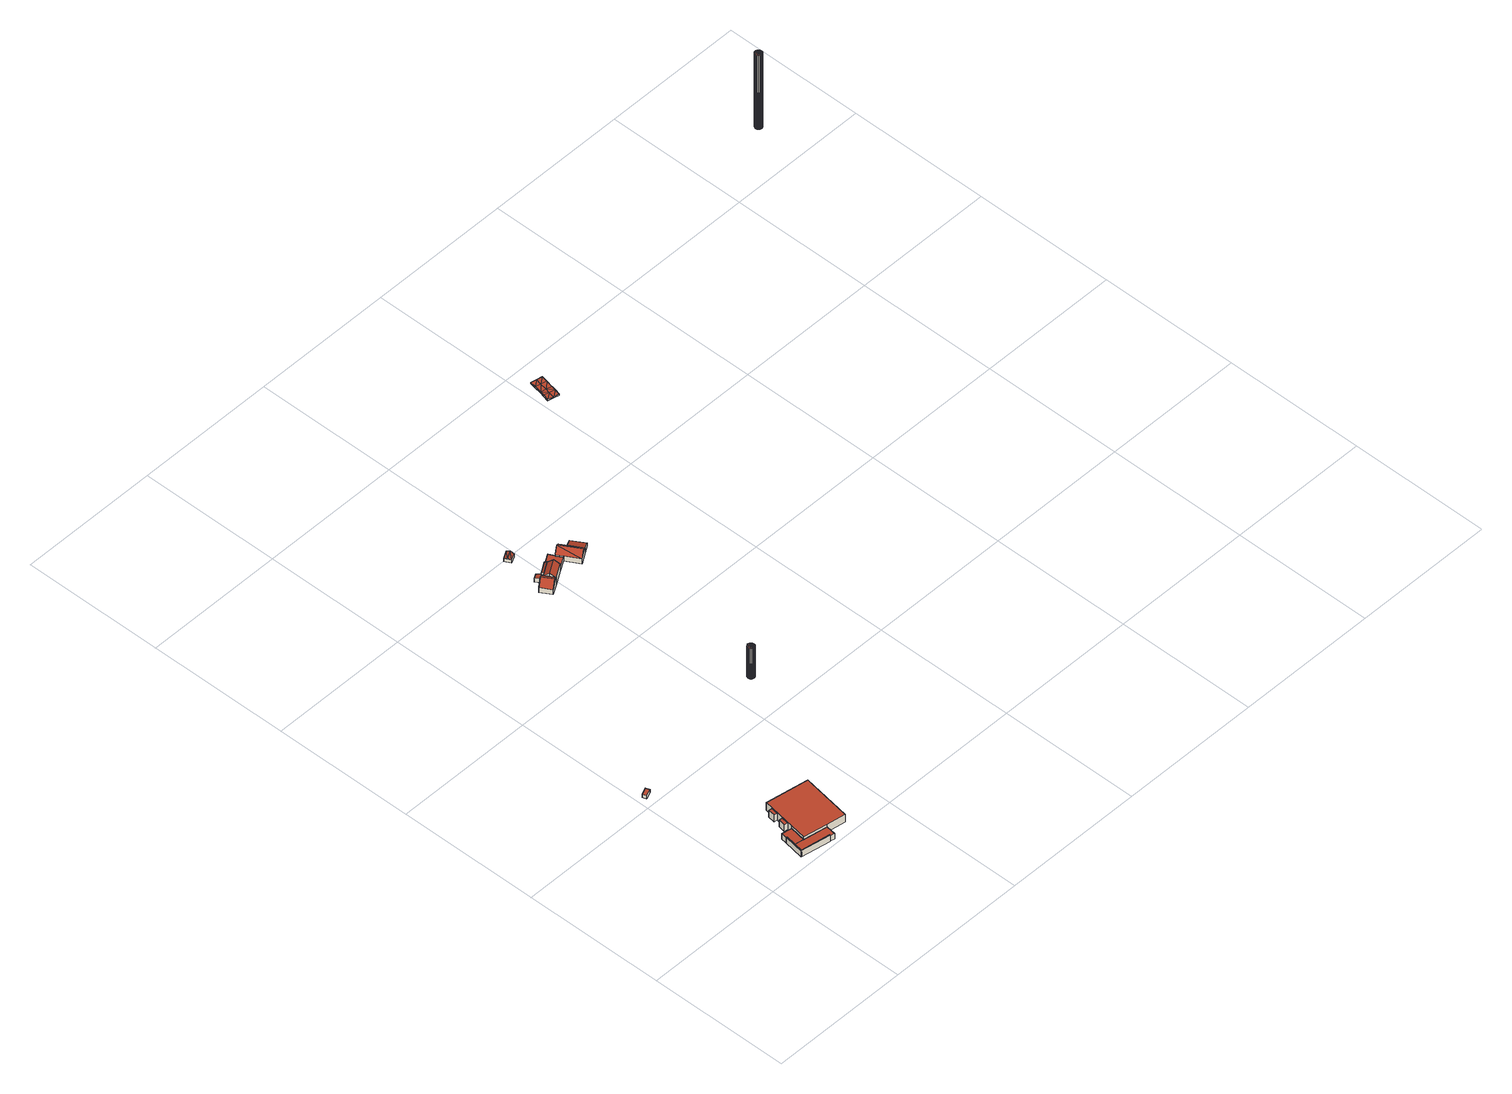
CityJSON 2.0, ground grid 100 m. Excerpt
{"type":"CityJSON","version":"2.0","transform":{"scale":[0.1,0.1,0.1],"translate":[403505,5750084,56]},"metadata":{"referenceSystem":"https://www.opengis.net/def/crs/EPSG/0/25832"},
"CityObjects":{
"building1":{"type":"Building","attributes":{"Gemeindeschluessel":"05515000","Geometrietyp2DReferenz":"3000","function":"31001_2500","roofType":"1000","measuredHeight":2.67},"address":[{"country":"Germany","locality":"Münster","thoroughfareNumber":"15a","thoroughfareName":"Stockholmer Straße"}],"geometry":[{"type":"Solid","lod":"2","boundaries":[[[[0,1,2,3]],[[4,5,1,0]],[[6,7,5,4]],[[3,2,7,6]],[[4,0,3,6]],[[1,5,7,2]]]],"semantics":{"surfaces":[{"type":"WallSurface"},{"type":"RoofSurface"},{"type":"GroundSurface"}],"values":[[0,0,0,0,1,2]]}}]},
"building2":{"type":"Building","attributes":{"Gemeindeschluessel":"05515000","Geometrietyp2DReferenz":"3000","function":"51009_1610"},"children":["building2-1","building2-2"]},
"building2-1":{"type":"BuildingPart","attributes":{"roofType":"5000","measuredHeight":4.91},"parents":["building2"],"geometry":[{"type":"Solid","lod":"2","boundaries":[[[[8,9,10,11]],[[12,13,9,8]],[[14,15,13,12]],[[16,14,12,17]],[[12,8,17]],[[17,8,11,16]],[[11,14,16]],[[9,13,15,10]],[[15,14,11,10]]]],"semantics":{"surfaces":[{"type":"WallSurface"},{"type":"RoofSurface"},{"type":"GroundSurface"},{"type":"ClosureSurface"}],"values":[[0,0,0,1,0,1,0,2,3]]}}]},
"building2-2":{"type":"BuildingPart","attributes":{"roofType":"1000","measuredHeight":4.87},"parents":["building2"],"geometry":[{"type":"Solid","lod":"2","boundaries":[[[[18,19,15,14,20]],[[21,22,19,18]],[[23,11,10,22,21]],[[18,20,23,21]],[[15,19,22,10]],[[11,23,20,14]],[[15,10,11,14]]]],"semantics":{"surfaces":[{"type":"WallSurface"},{"type":"RoofSurface"},{"type":"GroundSurface"},{"type":"ClosureSurface"}],"values":[[0,0,0,1,2,0,3]]}}]},
"building3":{"type":"Building","attributes":{"Gemeindeschluessel":"05515000","Geometrietyp2DReferenz":"3000","function":"31001_2000"},"address":[{"country":"Germany","locality":"Münster","thoroughfareNumber":"18","thoroughfareName":"Stockholmer Straße"}],"children":["building3-1","building3-2"]},
"building3-1":{"type":"BuildingPart","attributes":{"roofType":"1000","measuredHeight":4.37},"parents":["building3"],"geometry":[{"type":"Solid","lod":"2","boundaries":[[[[24,25,26,27]],[[28,29,25,24]],[[30,31,29,28]],[[32,33,31,30]],[[34,35,36,37]],[[27,26,35,34]],[[37,32,30,28,24,27,34]],[[25,29,31,33,36,35,26]],[[37,36,33,32]]]],"semantics":{"surfaces":[{"type":"WallSurface"},{"type":"RoofSurface"},{"type":"GroundSurface"},{"type":"ClosureSurface"}],"values":[[0,0,0,0,0,0,1,2,3]]}}]},
"building3-2":{"type":"BuildingPart","attributes":{"roofType":"1000","measuredHeight":4.37},"parents":["building3"],"geometry":[{"type":"Solid","lod":"2","boundaries":[[[[38,39,33,32]],[[40,41,39,38]],[[42,43,41,40]],[[44,45,43,42]],[[37,36,45,44]],[[42,40,38,32,37,44]],[[33,39,41,43,45,36]],[[32,33,36,37]]]],"semantics":{"surfaces":[{"type":"WallSurface"},{"type":"RoofSurface"},{"type":"GroundSurface"},{"type":"ClosureSurface"}],"values":[[0,0,0,0,0,1,2,3]]}}]},
"building4":{"type":"Building","attributes":{"Gemeindeschluessel":"05515000","Geometrietyp2DReferenz":"3000","function":"51009_1610","roofType":"1000","measuredHeight":5.29},"geometry":[{"type":"Solid","lod":"2","boundaries":[[[[46,47,48,49]],[[50,51,47,46]],[[52,53,51,50]],[[49,48,53,52]],[[50,46,49,52]],[[47,51,53,48]]]],"semantics":{"surfaces":[{"type":"WallSurface"},{"type":"RoofSurface"},{"type":"GroundSurface"}],"values":[[0,0,0,0,1,2]]}}]},
"building5":{"type":"Building","attributes":{"Gemeindeschluessel":"05515000","Geometrietyp2DReferenz":"3000","function":"51009_1610","roofType":"1000","measuredHeight":5.57},"geometry":[{"type":"Solid","lod":"2","boundaries":[[[[54,55,56,57]],[[58,59,55,54]],[[60,61,59,58]],[[57,56,61,60]],[[58,54,57,60]],[[55,59,61,56]]]],"semantics":{"surfaces":[{"type":"WallSurface"},{"type":"RoofSurface"},{"type":"GroundSurface"}],"values":[[0,0,0,0,1,2]]}}]},
"building6":{"type":"Building","attributes":{"Gemeindeschluessel":"05515000","Geometrietyp2DReferenz":"3000","function":"31001_2000","roofType":"1000","measuredHeight":6.34},"geometry":[{"type":"Solid","lod":"2","boundaries":[[[[62,45,36,63]],[[64,65,45,62]],[[66,67,65,64]],[[68,69,67,66]],[[70,35,69,68]],[[63,36,35,70]],[[68,66,64,62,63,70]],[[45,65,67,69,35,36]]]],"semantics":{"surfaces":[{"type":"WallSurface"},{"type":"RoofSurface"},{"type":"GroundSurface"}],"values":[[0,0,0,0,0,0,1,2]]}}]},
"building7":{"type":"Building","attributes":{"Geometrietyp2DReferenz":"1000","Gemeindeschluessel":"05515000","function":"51002_1251","roofType":"9999","measuredHeight":25.27},"geometry":[{"type":"Solid","lod":"2","boundaries":[[[[71,72,73]],[[72,74,73]],[[75,76,71]],[[76,72,71]],[[77,78,75]],[[78,76,75]],[[79,80,77]],[[80,78,77]],[[81,82,79]],[[82,80,79]],[[83,84,81]],[[84,82,81]],[[85,86,83]],[[86,84,83]],[[87,88,85]],[[88,86,85]],[[89,90,87]],[[90,88,87]],[[91,92,89]],[[92,90,89]],[[93,94,91]],[[94,92,91]],[[95,96,93]],[[96,94,93]],[[97,98,95]],[[98,96,95]],[[99,100,97]],[[100,98,97]],[[101,102,99]],[[102,100,99]],[[103,104,101]],[[104,102,101]],[[105,106,103]],[[106,104,103]],[[107,108,105]],[[108,106,105]],[[109,110,107]],[[110,108,107]],[[73,74,109]],[[74,110,109]],[[74,72,110]],[[72,76,110]],[[76,78,110]],[[78,80,110]],[[80,82,110]],[[82,84,110]],[[86,88,110]],[[84,86,110]],[[88,90,110]],[[90,92,110]],[[92,94,110]],[[94,96,110]],[[96,98,110]],[[98,100,110]],[[100,102,110]],[[102,104,110]],[[104,106,110]],[[106,108,110]],[[71,73,75]],[[73,109,75]],[[109,107,75]],[[107,105,75]],[[105,103,75]],[[103,101,75]],[[101,99,75]],[[99,97,75]],[[97,95,75]],[[95,93,75]],[[93,91,75]],[[91,89,75]],[[89,87,75]],[[87,85,75]],[[85,83,75]],[[83,81,75]],[[81,79,75]],[[79,77,75]]]],"semantics":{"surfaces":[{"type":"WallSurface"},{"type":"GroundSurface"},{"type":"RoofSurface"}],"values":[[0,0,0,0,0,0,0,0,0,0,0,0,0,0,0,0,0,0,0,0,0,0,0,0,0,0,0,0,0,0,0,0,0,0,0,0,0,0,0,0,1,1,1,1,1,1,1,1,1,1,1,1,1,1,1,1,1,1,2,2,2,2,2,2,2,2,2,2,2,2,2,2,2,2,2,2]]}}]},
"building8":{"type":"Building","attributes":{"Gemeindeschluessel":"05515000","Geometrietyp2DReferenz":"3000","function":"31001_1000","roofType":"3100","measuredHeight":8.91},"address":[{"country":"Germany","locality":"Münster","thoroughfareNumber":"288","thoroughfareName":"Thierstraße"}],"geometry":[{"type":"Solid","lod":"2","boundaries":[[[[111,112,113,114]],[[115,116,112,111]],[[117,118,116,115]],[[114,113,118,117]],[[111,119,115]],[[117,120,114]],[[114,120,119,111]],[[115,119,120,117]],[[112,116,118,113]]]],"semantics":{"surfaces":[{"type":"WallSurface"},{"type":"RoofSurface"},{"type":"GroundSurface"}],"values":[[0,0,0,0,0,0,1,1,2]]}}]},
"building9":{"type":"Building","attributes":{"Gemeindeschluessel":"05515000","Geometrietyp2DReferenz":"3000","function":"31001_1000","roofType":"2100","measuredHeight":4.16},"geometry":[{"type":"Solid","lod":"2","boundaries":[[[[121,122,123,124]],[[125,126,122,121]],[[127,128,126,125]],[[129,130,128,127]],[[131,132,130,129]],[[133,134,132,131]],[[135,136,134,133]],[[124,123,136,135]],[[133,131,129,127,125,121,124,135]],[[122,126,128,130,132,134,136,123]]]],"semantics":{"surfaces":[{"type":"WallSurface"},{"type":"RoofSurface"},{"type":"GroundSurface"}],"values":[[0,0,0,0,0,0,0,0,1,2]]}}]},
"building10":{"type":"Building","attributes":{"Gemeindeschluessel":"05515000","Geometrietyp2DReferenz":"3000","function":"31001_1000"},"children":["building10-1","building10-2"]},
"building10-1":{"type":"BuildingPart","attributes":{"roofType":"3100","measuredHeight":8.85},"parents":["building10"],"geometry":[{"type":"Solid","lod":"2","boundaries":[[[[137,138,139,140]],[[141,142,143,144]],[[145,146,142,141]],[[147,148,146,145]],[[149,150,148,147]],[[151,152,150,149]],[[153,154,152,151]],[[155,156,154,153]],[[140,139,156,155]],[[149,147,145,141,151]],[[144,137,140,155,153,151,141]],[[138,143,142,146,148,150,152,154,156,139]],[[138,137,144,143]]]],"semantics":{"surfaces":[{"type":"WallSurface"},{"type":"RoofSurface"},{"type":"GroundSurface"},{"type":"ClosureSurface"}],"values":[[0,0,0,0,0,0,0,0,0,1,1,2,3]]}}]},
"building10-2":{"type":"BuildingPart","attributes":{"roofType":"2100","measuredHeight":6.38},"parents":["building10"],"geometry":[{"type":"Solid","lod":"2","boundaries":[[[[157,158,159,160]],[[161,144,143,158,157]],[[162,163,138,137,164]],[[165,166,163,162]],[[160,159,166,165]],[[162,164,161,157,160,165]],[[158,143,138,163,166,159]],[[144,161,164,137]],[[138,143,144,137]]]],"semantics":{"surfaces":[{"type":"WallSurface"},{"type":"RoofSurface"},{"type":"GroundSurface"},{"type":"ClosureSurface"}],"values":[[0,0,0,0,0,1,2,0,3]]}}]},
"building11":{"type":"Building","attributes":{"Gemeindeschluessel":"05515000","Geometrietyp2DReferenz":"3000","function":"31001_1310","roofType":"5000","measuredHeight":3.01},"geometry":[{"type":"Solid","lod":"2","boundaries":[[[[167,168,169,170]],[[171,172,168,167]],[[173,174,172,171]],[[175,176,174,173]],[[170,169,176,175]],[[177,171,167]],[[178,177,167]],[[167,170,178]],[[175,173,177]],[[177,178,175]],[[171,177,173]],[[175,178,170]],[[168,172,174,176,169]]]],"semantics":{"surfaces":[{"type":"WallSurface"},{"type":"RoofSurface"},{"type":"GroundSurface"}],"values":[[0,0,0,0,0,1,1,1,1,1,0,0,2]]}}]},
"building12":{"type":"Building","attributes":{"Gemeindeschluessel":"05515000","Geometrietyp2DReferenz":"3000","function":"31001_2460","roofType":"1000","measuredHeight":2.87},"geometry":[{"type":"Solid","lod":"2","boundaries":[[[[179,180,181,182]],[[183,184,180,179]],[[185,186,184,183]],[[187,188,186,185]],[[189,190,188,187]],[[182,181,190,189]],[[187,185,183,179,182,189]],[[180,184,186,188,190,181]]]],"semantics":{"surfaces":[{"type":"WallSurface"},{"type":"RoofSurface"},{"type":"GroundSurface"}],"values":[[0,0,0,0,0,0,1,2]]}}]},
"building13":{"type":"Building","attributes":{"Gemeindeschluessel":"05515000","Geometrietyp2DReferenz":"3000","function":"31001_2700","roofType":"3100","measuredHeight":7.6},"geometry":[{"type":"Solid","lod":"2","boundaries":[[[[191,192,193,194]],[[195,196,192,191]],[[197,198,196,195]],[[199,200,198,197]],[[201,202,200,199]],[[194,193,202,201]],[[194,201,203]],[[204,203,201]],[[203,204,191]],[[205,197,195,191,204]],[[205,199,197]],[[205,204,201,199]],[[203,191,194]],[[192,196,198,200,202,193]]]],"semantics":{"surfaces":[{"type":"WallSurface"},{"type":"RoofSurface"},{"type":"GroundSurface"}],"values":[[0,0,0,0,0,0,1,1,1,1,0,0,0,2]]}}]},
"building14":{"type":"Building","attributes":{"Gemeindeschluessel":"05515000","Geometrietyp2DReferenz":"3000","function":"51009_1610","roofType":"2100","measuredHeight":4.26},"geometry":[{"type":"Solid","lod":"2","boundaries":[[[[206,207,208,209]],[[210,211,207,206]],[[194,212,211,210]],[[209,208,212,194]],[[210,206,209,194]],[[207,211,212,208]]]],"semantics":{"surfaces":[{"type":"WallSurface"},{"type":"RoofSurface"},{"type":"GroundSurface"}],"values":[[0,0,0,0,1,2]]}}]},
"building15":{"type":"Building","attributes":{"Geometrietyp2DReferenz":"2000","Gemeindeschluessel":"05515000","function":"53001_1800","roofType":"9999","measuredHeight":1},"geometry":[{"type":"Solid","lod":"2","boundaries":[[[[213,214,215]],[[214,216,215]],[[217,218,213]],[[218,214,213]],[[219,220,217]],[[220,218,217]],[[221,222,219]],[[222,220,219]],[[223,224,221]],[[224,222,221]],[[225,226,223]],[[226,224,223]],[[227,228,225]],[[228,226,225]],[[229,230,227]],[[230,228,227]],[[231,232,229]],[[232,230,229]],[[233,234,231]],[[234,232,231]],[[235,236,233]],[[236,234,233]],[[237,238,235]],[[238,236,235]],[[215,216,237]],[[216,238,237]],[[239,216,214]],[[239,214,218]],[[240,239,218]],[[240,218,220]],[[241,240,224]],[[224,240,222]],[[222,240,220]],[[228,241,224]],[[228,224,226]],[[236,238,216]],[[236,216,239]],[[234,236,239]],[[234,239,240]],[[232,234,241]],[[241,234,240]],[[230,232,241]],[[230,241,228]],[[242,213,215]],[[242,217,213]],[[243,217,242]],[[243,219,217]],[[244,223,243]],[[223,221,243]],[[221,219,243]],[[227,223,244]],[[227,225,223]],[[235,215,237]],[[235,242,215]],[[233,242,235]],[[233,243,242]],[[231,244,233]],[[244,243,233]],[[229,244,231]],[[229,227,244]]]],"semantics":{"surfaces":[{"type":"WallSurface"},{"type":"GroundSurface"},{"type":"RoofSurface"}],"values":[[0,0,0,0,0,0,0,0,0,0,0,0,0,0,0,0,0,0,0,0,0,0,0,0,0,0,1,1,1,1,1,1,1,1,1,1,1,1,1,1,1,1,1,2,2,2,2,2,2,2,2,2,2,2,2,2,2,2,2,2]]}}]},
"building16":{"type":"Building","attributes":{"Geometrietyp2DReferenz":"1000","Gemeindeschluessel":"05515000","function":"51002_1251","roofType":"9999","measuredHeight":61.26},"geometry":[{"type":"Solid","lod":"2","boundaries":[[[[245,246,247]],[[246,248,247]],[[249,250,245]],[[250,246,245]],[[251,252,249]],[[252,250,249]],[[253,254,251]],[[254,252,251]],[[255,256,253]],[[256,254,253]],[[257,258,255]],[[258,256,255]],[[259,260,257]],[[260,258,257]],[[261,262,259]],[[262,260,259]],[[263,264,261]],[[264,262,261]],[[265,266,263]],[[266,264,263]],[[267,268,265]],[[268,266,265]],[[269,270,267]],[[270,268,267]],[[271,272,269]],[[272,270,269]],[[273,274,271]],[[274,272,271]],[[275,276,273]],[[276,274,273]],[[277,278,275]],[[278,276,275]],[[279,280,277]],[[280,278,277]],[[281,282,279]],[[282,280,279]],[[283,284,281]],[[284,282,281]],[[247,248,283]],[[248,284,283]],[[248,246,284]],[[246,250,284]],[[250,252,284]],[[252,254,284]],[[254,256,284]],[[256,258,284]],[[258,260,284]],[[260,262,284]],[[262,264,284]],[[264,266,284]],[[266,268,284]],[[268,270,284]],[[270,272,284]],[[272,274,284]],[[274,276,284]],[[276,278,284]],[[278,280,284]],[[280,282,284]],[[245,247,249]],[[247,283,249]],[[283,281,249]],[[281,279,249]],[[279,277,249]],[[277,275,249]],[[275,273,249]],[[273,271,249]],[[271,269,249]],[[269,267,249]],[[267,265,249]],[[265,263,249]],[[263,261,249]],[[261,259,249]],[[259,257,249]],[[257,255,249]],[[255,253,249]],[[253,251,249]]]],"semantics":{"surfaces":[{"type":"WallSurface"},{"type":"GroundSurface"},{"type":"RoofSurface"}],"values":[[0,0,0,0,0,0,0,0,0,0,0,0,0,0,0,0,0,0,0,0,0,0,0,0,0,0,0,0,0,0,0,0,0,0,0,0,0,0,0,0,1,1,1,1,1,1,1,1,1,1,1,1,1,1,1,1,1,1,2,2,2,2,2,2,2,2,2,2,2,2,2,2,2,2,2,2]]}}]}
},
"vertices":[
[55,1070,83],[55,1070,57],[5,1048,57],[5,1048,83],[67,1043,83],[67,1043,57],[17,1021,83],[17,1021,57],
[314,185,91],[314,185,46],[291,42,46],[291,42,91],[322,184,91],[322,184,46],[299,48,91],[299,48,46],[295,45,96],[318,184,96],
[502,15,95],[502,15,46],[299,48,95],[500,8,95],[500,8,46],[291,42,95],
[500,8,90],[500,8,47],[531,2,47],[531,2,90],[502,15,90],[502,15,47],[299,48,90],[299,48,47],[310,112,90],[310,112,47],[543,73,90],[543,73,47],[373,101,47],[373,101,90],
[322,184,90],[322,184,47],[314,185,90],[314,185,47],[321,228,90],[321,228,47],[392,216,90],[392,216,47],
[406,303,105],[406,303,52],[382,306,52],[382,306,105],[398,252,105],[398,252,52],[373,256,105],[373,256,52],
[422,401,105],[422,401,50],[398,405,50],[398,405,105],[414,351,105],[414,351,50],[390,354,105],[390,354,50],
[392,216,110],[373,101,110],[431,454,110],[431,454,47],[733,404,110],[733,404,47],[675,51,110],[675,51,47],[543,73,110],
[1206,1290,286],[1206,1290,34],[1202,1296,286],[1202,1296,34],[1209,1282,286],[1209,1282,34],[1209,1274,286],[1209,1274,34],[1206,1267,286],[1206,1267,34],[1202,1260,286],[1202,1260,34],[1195,1256,286],[1195,1256,34],[1188,1253,286],[1188,1253,34],[1180,1253,286],[1180,1253,34],[1173,1256,286],[1173,1256,34],[1166,1260,286],[1166,1260,34],[1162,1267,286],[1162,1267,34],[1159,1274,286],[1159,1274,34],[1159,1282,286],[1159,1282,34],[1162,1290,286],[1162,1290,34],[1166,1296,286],[1166,1296,34],[1173,1300,286],[1173,1300,34],[1180,1303,286],[1180,1303,34],[1188,1303,286],[1188,1303,34],[1195,1300,286],[1195,1300,34],
[952,2618,100],[952,2618,35],[908,2693,35],[908,2693,100],[884,2578,76],[884,2578,35],[840,2652,76],[840,2652,35],[918,2598,125],[874,2673,125],
[908,2693,75],[908,2693,36],[909,2694,36],[909,2694,75],[885,2730,62],[885,2730,36],[917,2751,61],[917,2751,36],[936,2721,72],[936,2721,36],[926,2715,72],[926,2715,36],[935,2700,77],[935,2700,36],[913,2687,77],[913,2687,36],
[935,2700,95],[935,2700,34],[913,2687,34],[913,2687,95],[1033,2713,123],[1033,2713,34],[1013,2747,34],[1013,2747,95],[1052,2680,96],[1052,2680,34],[1053,2679,95],[1053,2679,34],[952,2618,95],[952,2618,34],[932,2652,123],[932,2652,34],[908,2693,89],[908,2693,34],[909,2694,89],[909,2694,34],
[1004,2761,89],[1004,2761,34],[1004,2762,34],[1004,2762,89],[1013,2747,98],[926,2715,89],[926,2715,34],[935,2700,98],[936,2721,89],[936,2721,34],
[943,3009,58],[943,3009,34],[885,2977,34],[885,2977,58],[955,2988,58],[955,2988,34],[955,2958,58],[955,2958,34],[910,2934,58],[910,2934,34],[955,2987,64],[898,2955,64],
[1084,2811,62],[1084,2811,33],[1004,2761,33],[1004,2761,62],[1107,2771,62],[1107,2771,33],[1103,2769,62],[1103,2769,33],[1130,2726,62],[1130,2726,33],[1052,2680,62],[1052,2680,33],
[1187,2631,72],[1187,2631,31],[1265,2679,31],[1265,2679,72],[1130,2726,72],[1130,2726,31],[1103,2769,72],[1103,2769,31],[1107,2771,72],[1107,2771,31],[1181,2816,72],[1181,2816,31],[1226,2655,107],[1142,2793,107],[1107,2771,76],
[1259,2800,56],[1259,2800,30],[1209,2771,30],[1209,2771,72],[1314,2709,57],[1314,2709,30],[1265,2679,30],
[2125,3826,66],[2125,3826,56],[2086,3834,66],[2086,3834,56],[2116,3782,66],[2116,3782,56],[2105,3728,67],[2105,3728,57],[2105,3727,67],[2105,3727,57],[2098,3697,66],[2098,3697,56],[2088,3654,66],[2088,3654,56],[2049,3663,66],[2049,3663,56],[2010,3672,66],[2010,3672,56],[2020,3715,66],[2020,3715,56],[2027,3745,67],[2027,3745,57],[2038,3798,66],[2038,3798,56],[2046,3842,66],[2046,3842,56],[2077,3790,56],[2066,3736,57],[2059,3706,56],[2077,3790,66],[2066,3736,67],[2059,3706,66],
[4556,4354,615],[4556,4354,2],[4551,4361,615],[4551,4361,2],[4558,4347,615],[4558,4347,2],[4558,4339,615],[4558,4339,2],[4556,4332,615],[4556,4332,2],[4551,4325,615],[4551,4325,2],[4545,4321,615],[4545,4321,2],[4538,4318,615],[4538,4318,2],[4530,4318,615],[4530,4318,2],[4522,4321,615],[4522,4321,2],[4516,4325,615],[4516,4325,2],[4511,4332,615],[4511,4332,2],[4509,4339,615],[4509,4339,2],[4509,4347,615],[4509,4347,2],[4511,4354,615],[4511,4354,2],[4516,4361,615],[4516,4361,2],[4522,4365,615],[4522,4365,2],[4530,4368,615],[4530,4368,2],[4538,4368,615],[4538,4368,2],[4545,4365,615],[4545,4365,2]
]}
